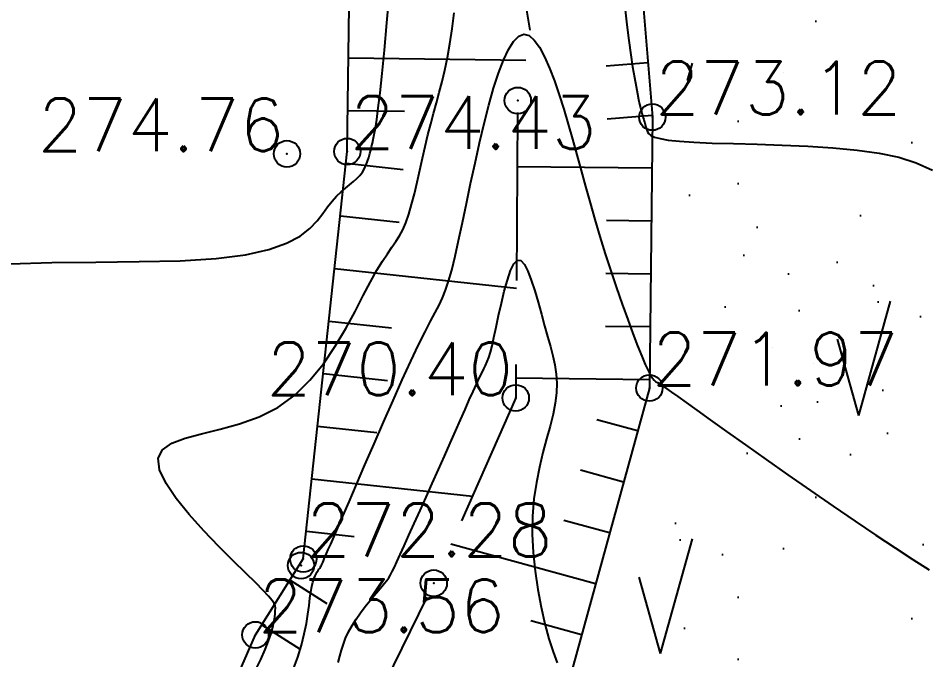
# Model space of a CAD drawing. Header units: millimetres. Extents: x 524954 to 526204, y 9523489 to 9524010.
# Drawn here: x 525591.6 to 525608.79, y 9523633.39 to 9523645.53 of the extents above; entities that cross this region are included whole.
import ezdxf
from ezdxf.enums import TextEntityAlignment as Align

# ---------------------------------------------------------------- set-up
doc = ezdxf.new("R2010")
doc.units = ezdxf.units.MM
doc.header["$PDMODE"] = 32
doc.header["$PDSIZE"] = 0.5
doc.linetypes.add('CACHE2', pattern=[4.7625, 3.175, -1.5875])
for name, color, linetype in [('Bas_Talus', 40, 'CACHE2'), ('CN_01_00', 3, 'Continuous'), ('CN_02_00', 4, 'Continuous'), ('Haut_Talus', 30, 'Continuous'), ('Talus', 2, 'Continuous'), ('TopoAlt', 3, 'Continuous'), ('TOPOJIS', 7, 'Continuous'), ('Végétation_Plantation', 70, 'Continuous')]:
    doc.layers.add(name, color=color, linetype=linetype)
doc.styles.add('Simplex 1.0', font='Simplex.shx', dxfattribs={"width": 0.99, "height": 1})

# ---------------------------------------------------------------- blocks, each defined once
blk = doc.blocks.new('TCPOINT M')
at = {"color": 0}
blk.add_point((0, 0), dxfattribs=at)
at = {"layer": 'TopoAlt', "style": 'Simplex 1.0', "width": 0.99}
blk.add_attdef('ALT', (0.15, 0.15), '', height=1, dxfattribs=at)

msp = doc.modelspace()

# ---------------------------------------------------------------- hatches: boundary and pattern name
at = {"layer": 'Végétation_Plantation', "linetype": 'CACHE2', "ltscale": 0.5}
h = msp.add_hatch(dxfattribs=at)
h.set_pattern_fill('BROUSS', color=256, scale=1.5, style=0)
h.set_pattern_definition([(74.475889, (0, 0), (-3.750000001, 13.500000005), [2.25, -11.761156275]), (74.475889, (3.75, 4.5), (-3.750000001, 13.500000005), [2.25, -11.761156275]), (74.475889, (7.5, 9), (-3.750000001, 13.500000005), [2.25, -11.761156275]), (105.524111, (0, 0), (-7.500000003, 4e-10), [1.5, -12.511156275]), (105.524111, (3.75, 4.5), (-7.500000003, 4e-10), [1.5, -12.511156275]), (105.524111, (7.5, 9), (-7.500000003, 4e-10), [1.5, -12.511156275]), (0, (0.453, 0.484), (3.75, 4.5), [0, -7.5]), (0, (1.468, 1.072), (3.75, 4.5), [0, -7.5]), (0, (1.1713, 1.8804), (3.75, 4.5), [0, -7.5]), (0, (2.327, 1.9907), (3.75, 4.5), [0, -7.5]), (0, (1.64, 3.7912), (3.75, 4.5), [0, -7.5]), (0, (0.3684, 2.1545), (3.75, 4.5), [0, -7.5]), (0, (0.281, 2.4684), (3.75, 4.5), [0, -7.5]), (0, (0.0314, 3.7912), (3.75, 4.5), [0, -7.5]), (0, (-0.7807, 0.2634), (3.75, 4.5), [0, -7.5]), (0, (-0.8588, 0.9984), (3.75, 4.5), [0, -7.5]), (0, (-1.468, 0.19), (3.75, 4.5), [0, -7.5]), (0, (-1.624, 1.2924), (3.75, 4.5), [0, -7.5]), (0, (-1.1242, 1.9905), (3.75, 4.5), [0, -7.5]), (0, (-1.3274, 2.6888), (3.75, 4.5), [0, -7.5]), (0, (-1.9207, 3.5707), (3.75, 4.5), [0, -7.5]), (0, (-0.406, 2.9085), (3.75, 4.5), [0, -7.5]), (0, (-2.53, 2.064), (3.75, 4.5), [0, -7.5]), (0, (-2.7485, 0.6675), (3.75, 4.5), [0, -7.5]), (0, (-1.1235, -0.4347), (3.75, 4.5), [0, -7.5]), (0, (-0.156, -0.7287), (3.75, 4.5), [0, -7.5]), (0, (-0.812, -1.537), (3.75, 4.5), [0, -7.5]), (0, (1.5774, -1.4635), (3.75, 4.5), [0, -7.5]), (0, (0.5466, -0.3245), (3.75, 4.5), [0, -7.5]), (0, (1.468, -0.104), (3.75, 4.5), [0, -7.5])])
edge = h.paths.add_edge_path()
edge.add_line((525603.708, 9523651.917), (525604.316, 9523643.682))
edge.add_line((525604.316, 9523643.682), (525604.258, 9523638.43))
edge.add_line((525604.258, 9523638.43), (525602.189, 9523630.893))
edge.add_line((525602.189, 9523630.893), (525600.46, 9523615.84))
edge.add_line((525600.46, 9523615.84), (525600.246, 9523608.403))
edge.add_line((525600.246, 9523608.403), (525608.91, 9523600.84))
edge.add_line((525608.91, 9523600.84), (525613.364, 9523595.903))
edge.add_line((525613.364, 9523595.903), (525618.862, 9523592.168))
edge.add_line((525618.862, 9523592.168), (525621.565, 9523591.927))
edge.add_line((525621.565, 9523591.927), (525622.564, 9523594.28))
edge.add_line((525622.564, 9523594.28), (525620.711, 9523597.954))
edge.add_line((525620.711, 9523597.954), (525616.544, 9523601.433))
edge.add_line((525616.544, 9523601.433), (525615.815, 9523602.539))
edge.add_line((525615.815, 9523602.539), (525614.269, 9523607.932))
edge.add_line((525614.269, 9523607.932), (525614.127, 9523611.871))
edge.add_line((525614.127, 9523611.871), (525613.362, 9523616.707))
edge.add_line((525613.362, 9523616.707), (525613.37, 9523620.459))
edge.add_line((525613.37, 9523620.459), (525613.416, 9523620.919))
edge.add_line((525613.416, 9523620.919), (525610.77, 9523625.896))
edge.add_line((525610.77, 9523625.896), (525609.551, 9523629.318))
edge.add_line((525609.551, 9523629.318), (525608.776, 9523630.898))
edge.add_line((525608.776, 9523630.898), (525609.025, 9523636.424))
edge.add_line((525609.025, 9523636.424), (525608.54, 9523644.276))
edge.add_line((525608.54, 9523644.276), (525607.714, 9523651.451))
edge.add_line((525607.714, 9523651.451), (525603.758, 9523651.916))

# ---------------------------------------------------------------- linework, layer by layer
at = {"layer": 'Bas_Talus', "flags": 128}
msp.add_lwpolyline([(525599.357, 9523657.854), (525600.356, 9523650.755), (525601.3, 9523645.196), (525601.052, 9523643.968), (525601.014, 9523638.343), (525599.463, 9523634.839), (525598.397, 9523632.673), (525596.606, 9523627.292), (525596.086, 9523614.07), (525598.152, 9523606.809), (525601.835, 9523601.931), (525610.196, 9523596.063), (525612.906, 9523592.721), (525619.121, 9523587.29), (525620.98, 9523587.278), (525626.263, 9523584.629)], dxfattribs=at)
at = {"layer": 'CN_01_00', "flags": 128}
for points, elevation in [([(525603.08, 9523645.738), (525603.116, 9523645.402), (525603.154, 9523645.102), (525603.191, 9523644.836), (525603.226, 9523644.603), (525603.26, 9523644.403), (525603.29, 9523644.236), (525603.316, 9523644.098), (525603.338, 9523643.988), (525603.357, 9523643.9), (525603.373, 9523643.832), (525603.387, 9523643.779), (525603.399, 9523643.738), (525603.409, 9523643.704), (525603.419, 9523643.673), (525603.428, 9523643.643), (525603.437, 9523643.612), (525603.445, 9523643.58), (525603.454, 9523643.548), (525603.463, 9523643.516), (525603.472, 9523643.483), (525603.482, 9523643.449), (525603.492, 9523643.414), (525603.505, 9523643.379), (525603.527, 9523643.345), (525603.569, 9523643.31), (525603.639, 9523643.278), (525603.746, 9523643.248), (525603.901, 9523643.221), (525604.111, 9523643.198), (525604.386, 9523643.179), (525604.732, 9523643.165), (525605.136, 9523643.154), (525605.583, 9523643.143), (525606.055, 9523643.127), (525606.539, 9523643.106), (525607.016, 9523643.075), (525607.472, 9523643.032), (525607.89, 9523642.973), (525608.26, 9523642.896), (525608.592, 9523642.792), (525608.902, 9523642.654)], 273), ([(525596.081, 9523633.18), (525596.188, 9523633.395), (525596.273, 9523633.584), (525596.338, 9523633.748), (525596.386, 9523633.889), (525596.419, 9523634.009), (525596.44, 9523634.11), (525596.453, 9523634.194), (525596.46, 9523634.263), (525596.464, 9523634.319), (525596.466, 9523634.365), (525596.461, 9523634.408), (525596.442, 9523634.455), (525596.403, 9523634.515), (525596.336, 9523634.595), (525596.236, 9523634.703), (525596.094, 9523634.846), (525595.905, 9523635.032), (525595.667, 9523635.265), (525595.394, 9523635.536), (525595.11, 9523635.831), (525594.835, 9523636.137), (525594.59, 9523636.44), (525594.397, 9523636.727), (525594.276, 9523636.985), (525594.248, 9523637.201), (525594.328, 9523637.364), (525594.505, 9523637.487), (525594.758, 9523637.582), (525595.069, 9523637.665), (525595.419, 9523637.75), (525595.789, 9523637.852), (525596.16, 9523637.985), (525596.513, 9523638.163), (525596.833, 9523638.397), (525597.119, 9523638.677), (525597.374, 9523638.989), (525597.599, 9523639.32), (525597.799, 9523639.654), (525597.975, 9523639.979), (525598.13, 9523640.279), (525598.266, 9523640.542), (525598.387, 9523640.757), (525598.494, 9523640.93), (525598.588, 9523641.072), (525598.672, 9523641.192), (525598.747, 9523641.3), (525598.814, 9523641.407), (525598.876, 9523641.523), (525598.934, 9523641.658), (525598.99, 9523641.819), (525599.043, 9523642.004), (525599.096, 9523642.207), (525599.147, 9523642.424), (525599.198, 9523642.649), (525599.249, 9523642.876), (525599.3, 9523643.102), (525599.352, 9523643.32), (525599.405, 9523643.527), (525599.459, 9523643.726), (525599.513, 9523643.923), (525599.567, 9523644.122), (525599.619, 9523644.328), (525599.671, 9523644.546), (525599.72, 9523644.781), (525599.766, 9523645.039), (525599.81, 9523645.322), (525599.85, 9523645.629)], 273), ([(525597.653, 9523633.339), (525597.684, 9523633.456), (525597.716, 9523633.572), (525597.753, 9523633.686), (525597.796, 9523633.801), (525597.85, 9523633.918), (525597.917, 9523634.038), (525597.995, 9523634.159), (525598.079, 9523634.28), (525598.167, 9523634.396), (525598.254, 9523634.507), (525598.338, 9523634.609), (525598.415, 9523634.7), (525598.481, 9523634.777), (525598.534, 9523634.839), (525598.576, 9523634.893), (525598.612, 9523634.943), (525598.644, 9523634.996), (525598.679, 9523635.06), (525598.718, 9523635.141), (525598.766, 9523635.246), (525598.827, 9523635.38), (525598.903, 9523635.548), (525598.994, 9523635.747), (525599.095, 9523635.971), (525599.204, 9523636.213), (525599.319, 9523636.467), (525599.436, 9523636.727), (525599.552, 9523636.987), (525599.666, 9523637.242), (525599.773, 9523637.485), (525599.874, 9523637.714), (525599.968, 9523637.928), (525600.055, 9523638.126), (525600.135, 9523638.305), (525600.206, 9523638.465), (525600.269, 9523638.604), (525600.324, 9523638.72), (525600.371, 9523638.813), (525600.41, 9523638.891), (525600.444, 9523638.96), (525600.475, 9523639.031), (525600.505, 9523639.11), (525600.534, 9523639.207), (525600.566, 9523639.329), (525600.602, 9523639.485), (525600.644, 9523639.679), (525600.691, 9523639.9), (525600.742, 9523640.133), (525600.797, 9523640.363), (525600.856, 9523640.574), (525600.917, 9523640.753), (525600.981, 9523640.883), (525601.045, 9523640.949), (525601.111, 9523640.942), (525601.177, 9523640.868), (525601.243, 9523640.74), (525601.309, 9523640.57), (525601.373, 9523640.37), (525601.437, 9523640.152), (525601.499, 9523639.928), (525601.559, 9523639.71), (525601.617, 9523639.508), (525601.669, 9523639.319), (525601.715, 9523639.141), (525601.752, 9523638.968), (525601.777, 9523638.796), (525601.789, 9523638.621), (525601.785, 9523638.438), (525601.763, 9523638.244), (525601.721, 9523638.035), (525601.665, 9523637.809), (525601.599, 9523637.567), (525601.53, 9523637.309), (525601.463, 9523637.034), (525601.404, 9523636.743), (525601.358, 9523636.435), (525601.331, 9523636.109), (525601.328, 9523635.768), (525601.345, 9523635.417), (525601.381, 9523635.064), (525601.432, 9523634.717), (525601.495, 9523634.383), (525601.566, 9523634.07), (525601.642, 9523633.786), (525601.721, 9523633.538), (525601.8, 9523633.331)], 271)]:
    msp.add_lwpolyline(points, dxfattribs=dict(at, elevation=elevation))
at = {"layer": 'CN_02_00', "flags": 128}
for points, elevation in [([(525591.434, 9523640.877), (525592.234, 9523640.902), (525593.067, 9523640.913), (525593.891, 9523640.921), (525594.664, 9523640.939), (525595.345, 9523640.979), (525595.902, 9523641.05), (525596.34, 9523641.149), (525596.678, 9523641.269), (525596.933, 9523641.404), (525597.12, 9523641.547), (525597.258, 9523641.691), (525597.363, 9523641.829), (525597.452, 9523641.956), (525597.539, 9523642.065), (525597.625, 9523642.159), (525597.71, 9523642.24), (525597.792, 9523642.311), (525597.87, 9523642.375), (525597.943, 9523642.435), (525598.008, 9523642.493), (525598.065, 9523642.553), (525598.113, 9523642.616), (525598.153, 9523642.683), (525598.185, 9523642.752), (525598.212, 9523642.823), (525598.234, 9523642.894), (525598.253, 9523642.964), (525598.27, 9523643.032), (525598.286, 9523643.098), (525598.302, 9523643.162), (525598.319, 9523643.234), (525598.338, 9523643.325), (525598.359, 9523643.447), (525598.384, 9523643.612), (525598.413, 9523643.831), (525598.446, 9523644.115), (525598.484, 9523644.477), (525598.528, 9523644.923), (525598.577, 9523645.438), (525598.627, 9523646.001)], 274), ([(525596.798, 9523633.188), (525596.889, 9523633.437), (525596.96, 9523633.668), (525597.014, 9523633.883), (525597.053, 9523634.079), (525597.083, 9523634.256), (525597.104, 9523634.415), (525597.121, 9523634.554), (525597.138, 9523634.674), (525597.156, 9523634.774), (525597.175, 9523634.856), (525597.195, 9523634.923), (525597.216, 9523634.976), (525597.237, 9523635.018), (525597.257, 9523635.052), (525597.275, 9523635.079), (525597.291, 9523635.102), (525597.305, 9523635.122), (525597.317, 9523635.142), (525597.328, 9523635.161), (525597.339, 9523635.182), (525597.349, 9523635.205), (525597.361, 9523635.232), (525597.374, 9523635.262), (525597.39, 9523635.299), (525597.409, 9523635.342), (525597.434, 9523635.399), (525597.468, 9523635.475), (525597.513, 9523635.577), (525597.572, 9523635.712), (525597.647, 9523635.886), (525597.742, 9523636.106), (525597.86, 9523636.378), (525598, 9523636.705), (525598.16, 9523637.076), (525598.333, 9523637.475), (525598.512, 9523637.886), (525598.692, 9523638.294), (525598.866, 9523638.685), (525599.029, 9523639.041), (525599.174, 9523639.348), (525599.298, 9523639.596), (525599.401, 9523639.794), (525599.488, 9523639.957), (525599.563, 9523640.1), (525599.628, 9523640.237), (525599.687, 9523640.384), (525599.744, 9523640.554), (525599.803, 9523640.763), (525599.866, 9523641.022), (525599.934, 9523641.324), (525600.006, 9523641.662), (525600.082, 9523642.024), (525600.161, 9523642.402), (525600.244, 9523642.786), (525600.329, 9523643.166), (525600.416, 9523643.534), (525600.505, 9523643.881), (525600.596, 9523644.2), (525600.689, 9523644.485), (525600.783, 9523644.732), (525600.878, 9523644.935), (525600.974, 9523645.088), (525601.071, 9523645.186), (525601.168, 9523645.224), (525601.266, 9523645.197), (525601.364, 9523645.112), (525601.461, 9523644.977), (525601.557, 9523644.798), (525601.652, 9523644.583), (525601.745, 9523644.341), (525601.835, 9523644.079), (525601.922, 9523643.804), (525602.007, 9523643.523), (525602.089, 9523643.236), (525602.17, 9523642.944), (525602.251, 9523642.647), (525602.334, 9523642.344), (525602.421, 9523642.035), (525602.511, 9523641.72), (525602.607, 9523641.399), (525602.709, 9523641.072), (525602.815, 9523640.745), (525602.923, 9523640.425), (525603.03, 9523640.116), (525603.134, 9523639.826), (525603.232, 9523639.561), (525603.321, 9523639.328), (525603.399, 9523639.132), (525603.465, 9523638.978), (525603.519, 9523638.861), (525603.564, 9523638.776), (525603.602, 9523638.717), (525603.635, 9523638.677), (525603.665, 9523638.651), (525603.695, 9523638.633), (525603.727, 9523638.615), (525603.763, 9523638.593), (525603.809, 9523638.562), (525603.873, 9523638.518), (525603.962, 9523638.455), (525604.081, 9523638.369), (525604.238, 9523638.256), (525604.44, 9523638.111), (525604.694, 9523637.93), (525605.003, 9523637.71), (525605.359, 9523637.458), (525605.75, 9523637.182), (525606.164, 9523636.891), (525606.592, 9523636.594), (525607.019, 9523636.298), (525607.436, 9523636.014), (525607.831, 9523635.748), (525608.195, 9523635.507), (525608.529, 9523635.29), (525608.837, 9523635.092)], 272)]:
    msp.add_lwpolyline(points, dxfattribs=dict(at, elevation=elevation))
at = {"layer": 'Haut_Talus', "flags": 128}
for points in [[(525601.024, 9523658.289), (525602.687, 9523654.633), (525603.599, 9523643.656), (525603.543, 9523638.531), (525601.483, 9523631.03), (525599.745, 9523615.892), (525599.52, 9523608.085), (525608.406, 9523600.328), (525612.89, 9523595.359), (525618.613, 9523591.471), (525621.501, 9523591.213)], [(525619.5, 9523585.574), (525612.277, 9523590.807), (525607.186, 9523595.808), (525599.957, 9523599.753), (525597.247, 9523603.032), (525593.096, 9523611.496), (525592.851, 9523613.063), (525593.481, 9523618.717), (525594.45, 9523630.102), (525596.089, 9523633.861), (525596.995, 9523635.297), (525597.827, 9523643.003), (525597.939, 9523651.265), (525597.377, 9523657.469)]]:
    msp.add_lwpolyline(points, dxfattribs=at)
at = {"layer": 'Talus'}
for p, q in [((525597.851, 9523644.779), (525601.206, 9523644.734)), ((525597.851, 9523644.779), (525601.206, 9523644.734)), ((525603.513, 9523644.684), (525602.728, 9523644.618)), ((525603.513, 9523644.684), (525602.728, 9523644.618)), ((525597.838, 9523643.78), (525598.908, 9523643.765)), ((525597.838, 9523643.78), (525598.908, 9523643.765)), ((525603.596, 9523643.687), (525602.747, 9523643.617)), ((525603.596, 9523643.687), (525602.747, 9523643.617)), ((525597.803, 9523642.781), (525598.882, 9523642.664)), ((525597.803, 9523642.781), (525598.882, 9523642.664)), ((525603.588, 9523642.687), (525601.043, 9523642.715)), ((525603.588, 9523642.687), (525601.043, 9523642.715)), ((525597.696, 9523641.787), (525598.809, 9523641.667)), ((525597.696, 9523641.787), (525598.809, 9523641.667)), ((525603.577, 9523641.687), (525602.73, 9523641.697)), ((525603.577, 9523641.687), (525602.73, 9523641.697)), ((525597.588, 9523640.792), (525601.028, 9523640.421)), ((525597.588, 9523640.792), (525601.028, 9523640.421)), ((525603.566, 9523640.687), (525602.721, 9523640.697)), ((525603.566, 9523640.687), (525602.721, 9523640.697)), ((525597.481, 9523639.798), (525598.661, 9523639.671)), ((525597.481, 9523639.798), (525598.661, 9523639.671)), ((525603.555, 9523639.687), (525602.711, 9523639.697)), ((525603.555, 9523639.687), (525602.711, 9523639.697)), ((525597.374, 9523638.804), (525598.587, 9523638.673)), ((525597.374, 9523638.804), (525598.587, 9523638.673)), ((525603.544, 9523638.688), (525601.017, 9523638.715)), ((525603.544, 9523638.688), (525601.017, 9523638.715)), ((525603.319, 9523637.718), (525602.551, 9523637.929)), ((525603.319, 9523637.718), (525602.551, 9523637.929)), ((525597.266, 9523637.81), (525598.384, 9523637.689)), ((525597.266, 9523637.81), (525598.384, 9523637.689)), ((525603.055, 9523636.753), (525602.239, 9523636.977)), ((525603.055, 9523636.753), (525602.239, 9523636.977)), ((525597.159, 9523636.816), (525600.193, 9523636.488)), ((525597.159, 9523636.816), (525600.193, 9523636.488)), ((525602.79, 9523635.789), (525601.926, 9523636.026)), ((525602.79, 9523635.789), (525601.926, 9523636.026)), ((525597.052, 9523635.821), (525597.957, 9523635.724)), ((525597.052, 9523635.821), (525597.957, 9523635.724)), ((525602.525, 9523634.825), (525599.789, 9523635.576)), ((525602.525, 9523634.825), (525599.789, 9523635.576)), ((525596.743, 9523634.897), (525597.442, 9523634.456)), ((525596.743, 9523634.897), (525597.442, 9523634.456)), ((525596.209, 9523634.052), (525596.938, 9523633.591)), ((525596.209, 9523634.052), (525596.938, 9523633.591)), ((525602.26, 9523633.86), (525601.297, 9523634.125)), ((525602.26, 9523633.86), (525601.297, 9523634.125))]:
    msp.add_line(p, q, dxfattribs=at)

# ---------------------------------------------------------------- block references
at = {"layer": 'TOPOJIS'}
ref = msp.add_blockref('TCPOINT M', (525603.599, 9523643.656, 273.12), dxfattribs=at)
ref.add_attrib('ALT', '273.12', (525603.649, 9523643.706, 273.12), dxfattribs={"layer": 'TopoAlt', "height": 1, "style": 'Simplex 1.0', "width": 0.99})
for p in [(525601.052, 9523643.968, 271.38), (525596.951, 9523635.172, 272.28), (525599.463, 9523634.839, 270.37)]:
    msp.add_blockref('TCPOINT M', p, dxfattribs=at)
ref = msp.add_blockref('TCPOINT M', (525596.686, 9523642.96, 274.76), dxfattribs=at)
ref.add_attrib('ALT', '274.76', dxfattribs={"layer": 'TopoAlt', "height": 1, "style": 'Simplex 1.0', "width": 0.99}).set_placement((525596.636, 9523643.01, 274.76), align=Align.RIGHT)
ref = msp.add_blockref('TCPOINT M', (525597.827, 9523643.003, 274.43), dxfattribs=at)
ref.add_attrib('ALT', '274.43', (525597.877, 9523643.053, 274.43), dxfattribs={"layer": 'TopoAlt', "height": 1, "style": 'Simplex 1.0', "width": 0.99})
ref = msp.add_blockref('TCPOINT M', (525603.543, 9523638.531, 271.97), dxfattribs=at)
ref.add_attrib('ALT', '271.97', (525603.593, 9523638.581, 271.97), dxfattribs={"layer": 'TopoAlt', "height": 1, "style": 'Simplex 1.0', "width": 0.99})
ref = msp.add_blockref('TCPOINT M', (525601.014, 9523638.343, 270.4), dxfattribs=at)
ref.add_attrib('ALT', '270.40', dxfattribs={"layer": 'TopoAlt', "height": 1, "style": 'Simplex 1.0', "width": 0.99}).set_placement((525600.964, 9523638.393, 270.4), align=Align.RIGHT)
ref = msp.add_blockref('TCPOINT M', (525596.995, 9523635.297, 272.28), dxfattribs=at)
ref.add_attrib('ALT', '272.28', (525597.045, 9523635.347, 272.28), dxfattribs={"layer": 'TopoAlt', "height": 1, "style": 'Simplex 1.0', "width": 0.99})
ref = msp.add_blockref('TCPOINT M', (525596.089, 9523633.861, 273.56), dxfattribs=at)
ref.add_attrib('ALT', '273.56', (525596.139, 9523633.911, 273.56), dxfattribs={"layer": 'TopoAlt', "height": 1, "style": 'Simplex 1.0', "width": 0.99})

doc.saveas('drawing.dxf')
